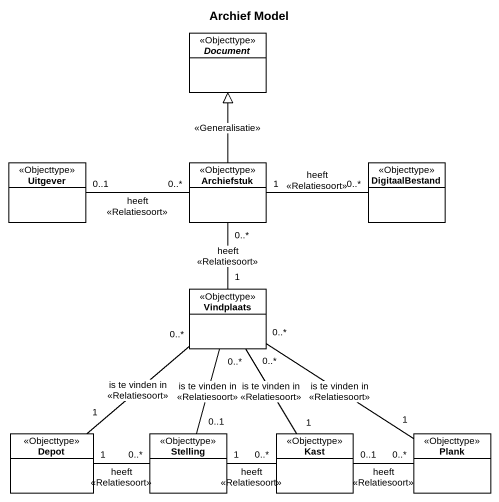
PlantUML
@startuml
title Archief Model
hide circle
hide empty members
abstract class Document <<Objecttype>>
class Uitgever <<Objecttype>>
class Archiefstuk <<Objecttype>>
class DigitaalBestand <<Objecttype>>
class Vindplaats <<Objecttype>>
class Depot <<Objecttype>>
class Stelling <<Objecttype>>
class Kast <<Objecttype>>
class Plank <<Objecttype>>
Archiefstuk -up-|> Document : <<Generalisatie>>
Archiefstuk "0..*" -left- "0..1" Uitgever : heeft\n<<Relatiesoort>>
Archiefstuk "1" -right- "0..*" DigitaalBestand : heeft\n<<Relatiesoort>>
Archiefstuk "0..*" -- "1" Vindplaats : heeft\n<<Relatiesoort>>
Vindplaats "0..*" -- "1" Depot : is te vinden in\n<<Relatiesoort>>
Vindplaats "0..*" -- "0..1" Stelling : is te vinden in\n<<Relatiesoort>>
Vindplaats "0..*" -- "1" Kast : is te vinden in\n<<Relatiesoort>>
Vindplaats "0..*" -- "1" Plank : is te vinden in\n<<Relatiesoort>>
Depot "1" -right- "0..*" Stelling : heeft\n<<Relatiesoort>>
Stelling "1" -right- "0..*" Kast : heeft\n<<Relatiesoort>>
Kast "0..1" -right- "0..*" Plank : heeft\n<<Relatiesoort>>
@enduml
